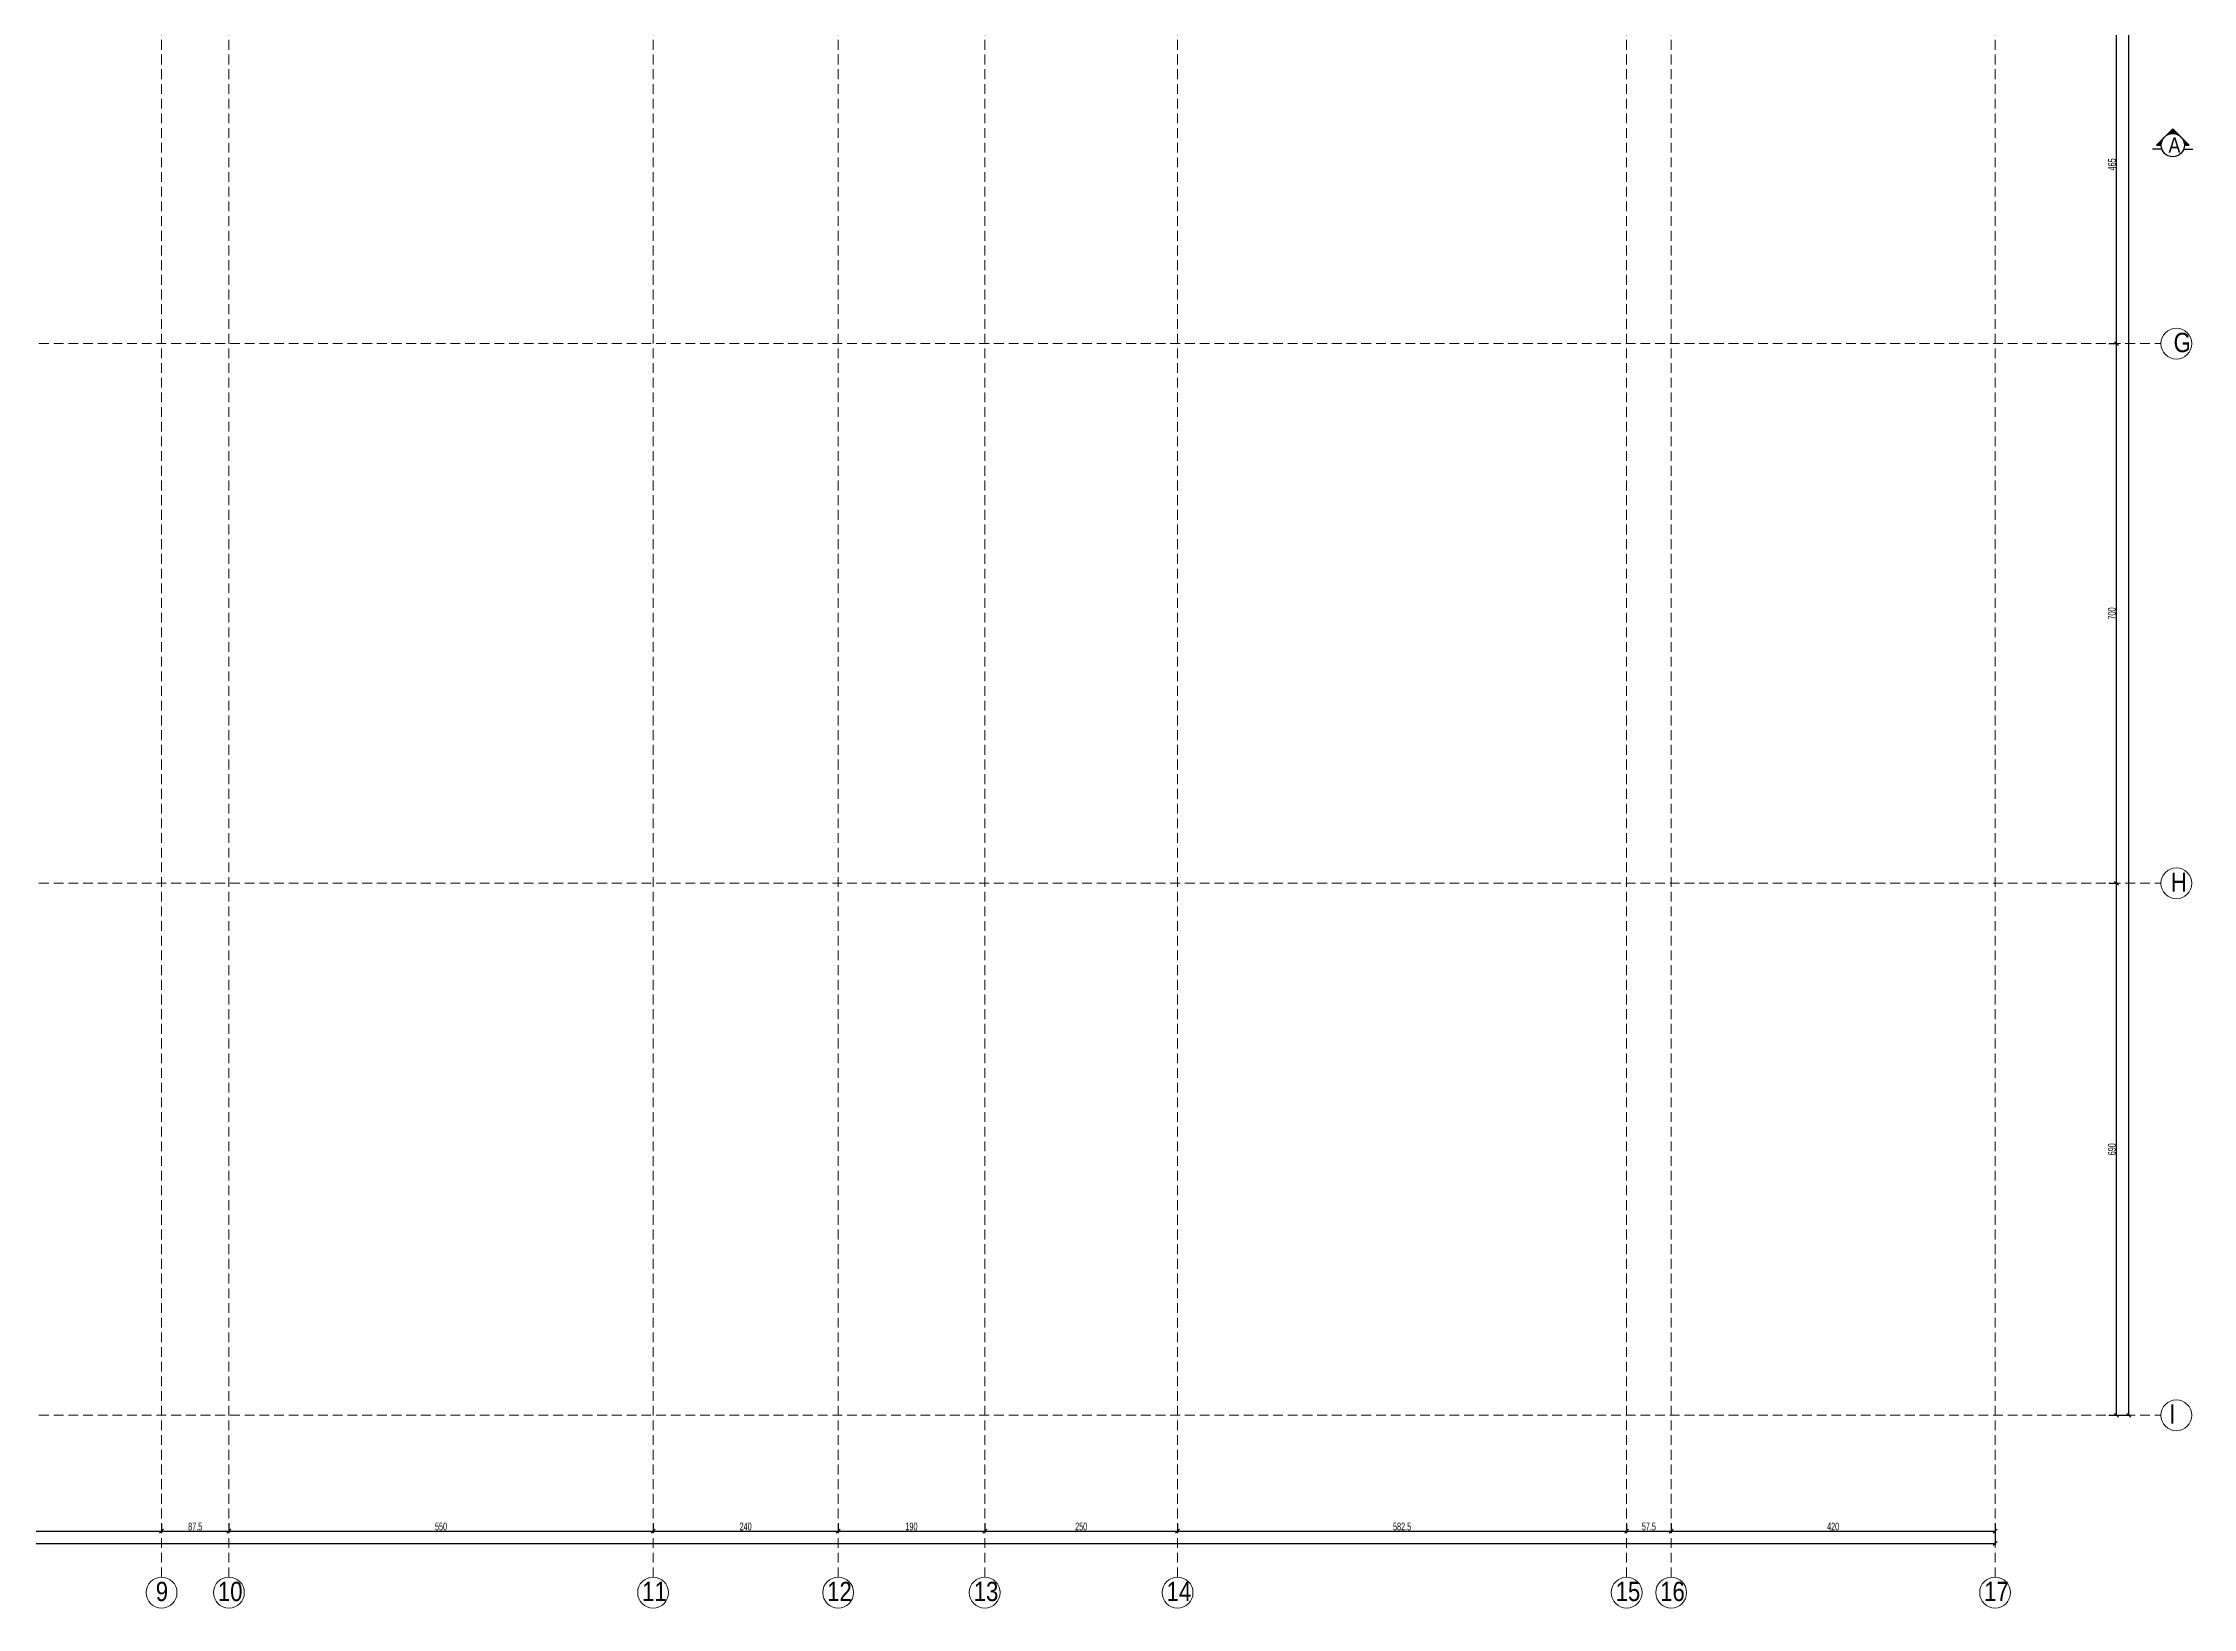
# Model space of a CAD drawing. Header units: millimetres. Extents: x 2018 to 8411, y 702 to 6024.
# Drawn here: x 5623 to 8411, y 702 to 2732 of the extents above; entities that cross this region are included whole.
import ezdxf

# ---------------------------------------------------------------- set-up
doc = ezdxf.new("R2010")
doc.units = ezdxf.units.MM
doc.linetypes.add('DASHED', pattern=[19.05, 12.7, -6.35])
for name, color, linetype, lineweight in [('AKS BALONU (BEYKENT)', 7, 'Continuous', 20), ('AKS CIZGISI (BEYKENT)', 252, 'DASHED', 20), ('AKS NO (BEYKENT)', 3, 'Continuous', 20), ('AKS OLCU (BEYKENT)', 200, 'Continuous', 20), ('KESIT (BEYKENT)', 151, 'Continuous', 25), ('KESIT ISMI (BEYKENT)', 6, 'Continuous', 20)]:
    doc.layers.add(name, color=color, linetype=linetype, lineweight=lineweight)
doc.styles.add('DSMOLC-50', font='bahnschrift light condensed', dxfattribs={"width": 0.75, "height": 10})
doc.styles.add('YAZI (BEYKENT)', font='')
doc.styles.get('YAZI (BEYKENT)').set_extended_font_data('Bahnschrift Light Condensed')
doc.dimstyles.new('DSMOLC-50', dxfattribs={"dimtxt": 10, "dimasz": 5, "dimexe": 2, "dimexo": 2, "dimgap": 1, "dimtad": 1, "dimdec": 1, "dimrnd": 0.5, "dimzin": 12, "dimdsep": 46, "dimtxsty": 'DSMOLC-50', "dimblk": 'OBLIQUE', "dimblk1": 'OBLIQUE', "dimblk2": 'OBLIQUE', "dimcen": 0, "dimclrt": 7, "dimadec": 0, "dimazin": 0, "dimtfac": 1, "dimtdec": 4, "dimtix": 1, "dimtmove": 2, "dimatfit": 3, "dimfxl": 1, "dimtzin": 0, "dimarcsym": 0})

# ---------------------------------------------------------------- blocks, each defined once
blk = doc.blocks.new('_Oblique')
at = {"color": 0, "linetype": 'ByBlock', "lineweight": -2}
blk.add_line((-0.5, -0.5), (0.5, 0.5), dxfattribs=at)
blk = doc.blocks.new('*D103')
at = {"layer": 'AKS OLCU (BEYKENT)', "color": 0, "lineweight": -2, "transparency": 16777216}
for p, q in [((8301.8, 1642.4), (8313.8, 1642.4)), ((8311.8, 952.4), (8311.8, 1642.4)), ((8301.8, 952.4), (8313.8, 952.4))]:
    blk.add_line(p, q, dxfattribs=at)
at = {"layer": 'DEFPOINTS', "color": 0, "transparency": 16777216}
for p in [(8299.8, 1642.4), (8311.8, 1642.4), (8299.8, 952.4)]:
    blk.add_point(p, dxfattribs=at)
at = {"layer": 'AKS OLCU (BEYKENT)', "color": 0, "lineweight": -2, "transparency": 16777216, "xscale": 5, "yscale": 5, "zscale": 5}
for p, rotation in [((8311.8, 1642.4), 90), ((8311.8, 952.4), 270)]:
    blk.add_blockref('_Oblique', p, dxfattribs=dict(at, rotation=rotation))
at = {"layer": 'AKS OLCU (BEYKENT)', "color": 7, "transparency": 16777216, "insert": (8305.7, 1297.4), "char_height": 10, "attachment_point": 5, "rotation": 90, "style": 'DSMOLC-50'}
blk.add_mtext('690', dxfattribs=at)
blk = doc.blocks.new('*D104')
at = {"layer": 'AKS OLCU (BEYKENT)', "color": 0, "lineweight": -2, "transparency": 16777216}
for p, q in [((8301.8, 2342.4), (8313.8, 2342.4)), ((8311.8, 1642.4), (8311.8, 2342.4)), ((8301.8, 1642.4), (8313.8, 1642.4))]:
    blk.add_line(p, q, dxfattribs=at)
at = {"layer": 'DEFPOINTS', "color": 0, "transparency": 16777216}
for p in [(8299.8, 2342.4), (8311.8, 2342.4), (8299.8, 1642.4)]:
    blk.add_point(p, dxfattribs=at)
at = {"layer": 'AKS OLCU (BEYKENT)', "color": 0, "lineweight": -2, "transparency": 16777216, "xscale": 5, "yscale": 5, "zscale": 5}
for p, rotation in [((8311.8, 2342.4), 90), ((8311.8, 1642.4), 270)]:
    blk.add_blockref('_Oblique', p, dxfattribs=dict(at, rotation=rotation))
at = {"layer": 'AKS OLCU (BEYKENT)', "color": 7, "transparency": 16777216, "insert": (8305.7, 1992.4), "char_height": 10, "attachment_point": 5, "rotation": 90, "style": 'DSMOLC-50'}
blk.add_mtext('700', dxfattribs=at)
blk = doc.blocks.new('*D105')
at = {"layer": 'AKS OLCU (BEYKENT)', "color": 0, "lineweight": -2, "transparency": 16777216}
for p, q in [((8301.8, 2807.4), (8313.8, 2807.4)), ((8311.8, 2342.4), (8311.8, 2807.4)), ((8301.8, 2342.4), (8313.8, 2342.4))]:
    blk.add_line(p, q, dxfattribs=at)
at = {"layer": 'DEFPOINTS', "color": 0, "transparency": 16777216}
for p in [(8299.8, 2807.4), (8311.8, 2807.4), (8299.8, 2342.4)]:
    blk.add_point(p, dxfattribs=at)
at = {"layer": 'AKS OLCU (BEYKENT)', "color": 0, "lineweight": -2, "transparency": 16777216, "xscale": 5, "yscale": 5, "zscale": 5}
for p, rotation in [((8311.8, 2807.4), 90), ((8311.8, 2342.4), 270)]:
    blk.add_blockref('_Oblique', p, dxfattribs=dict(at, rotation=rotation))
at = {"layer": 'AKS OLCU (BEYKENT)', "color": 7, "transparency": 16777216, "insert": (8305.8, 2574.9), "char_height": 10, "attachment_point": 5, "rotation": 90, "style": 'DSMOLC-50'}
blk.add_mtext('465', dxfattribs=at)
blk = doc.blocks.new('*D111')
at = {"layer": 'AKS OLCU (BEYKENT)', "color": 0, "lineweight": -2, "transparency": 16777216}
for p, q in [((8301.8, 5572.4), (8329.8, 5572.4)), ((8327.8, 952.4), (8327.8, 5572.4)), ((8301.8, 952.4), (8329.8, 952.4))]:
    blk.add_line(p, q, dxfattribs=at)
at = {"layer": 'DEFPOINTS', "color": 0, "transparency": 16777216}
for p in [(8299.8, 5572.4), (8327.8, 5572.4), (8299.8, 952.4)]:
    blk.add_point(p, dxfattribs=at)
at = {"layer": 'AKS OLCU (BEYKENT)', "color": 0, "lineweight": -2, "transparency": 16777216, "xscale": 5, "yscale": 5, "zscale": 5}
for p, rotation in [((8327.8, 5572.4), 90), ((8327.8, 952.4), 270)]:
    blk.add_blockref('_Oblique', p, dxfattribs=dict(at, rotation=rotation))
at = {"layer": 'AKS OLCU (BEYKENT)', "color": 7, "transparency": 16777216, "insert": (8321.7, 3262.4), "char_height": 10, "attachment_point": 5, "rotation": 90, "style": 'DSMOLC-50'}
blk.add_mtext('4620', dxfattribs=at)
blk = doc.blocks.new('*D119')
at = {"layer": 'AKS OLCU (BEYKENT)', "color": 0, "lineweight": -2, "transparency": 16777216}
for p, q in [((5293.3, 812), (5293.3, 800)), ((5777, 812), (5777, 800)), ((5293.3, 802), (5777, 802))]:
    blk.add_line(p, q, dxfattribs=at)
at = {"layer": 'DEFPOINTS', "color": 0, "transparency": 16777216}
for p in [(5293.3, 814), (5777, 814), (5777, 802)]:
    blk.add_point(p, dxfattribs=at)
at = {"layer": 'AKS OLCU (BEYKENT)', "color": 0, "lineweight": -2, "transparency": 16777216, "xscale": 5, "yscale": 5, "zscale": 5, "rotation": 180}
blk.add_blockref('_Oblique', (5293.3, 802), dxfattribs=at)
at = {"layer": 'AKS OLCU (BEYKENT)', "color": 0, "lineweight": -2, "transparency": 16777216, "xscale": 5, "yscale": 5, "zscale": 5}
blk.add_blockref('_Oblique', (5777, 802), dxfattribs=at)
at = {"layer": 'AKS OLCU (BEYKENT)', "color": 7, "transparency": 16777216, "insert": (5535.1, 808.1), "char_height": 10, "attachment_point": 5, "style": 'DSMOLC-50'}
blk.add_mtext('483.5', dxfattribs=at)
blk = doc.blocks.new('*D120')
at = {"layer": 'AKS OLCU (BEYKENT)', "color": 0, "lineweight": -2, "transparency": 16777216}
for p, q in [((5777, 812), (5777, 800)), ((5864.3, 812), (5864.3, 800)), ((5777, 802), (5864.3, 802))]:
    blk.add_line(p, q, dxfattribs=at)
at = {"layer": 'DEFPOINTS', "color": 0, "transparency": 16777216}
for p in [(5777, 814), (5864.3, 814), (5864.3, 802)]:
    blk.add_point(p, dxfattribs=at)
at = {"layer": 'AKS OLCU (BEYKENT)', "color": 0, "lineweight": -2, "transparency": 16777216, "xscale": 5, "yscale": 5, "zscale": 5, "rotation": 180}
blk.add_blockref('_Oblique', (5777, 802), dxfattribs=at)
at = {"layer": 'AKS OLCU (BEYKENT)', "color": 0, "lineweight": -2, "transparency": 16777216, "xscale": 5, "yscale": 5, "zscale": 5}
blk.add_blockref('_Oblique', (5864.3, 802), dxfattribs=at)
at = {"layer": 'AKS OLCU (BEYKENT)', "color": 7, "transparency": 16777216, "insert": (5820.6, 808.1), "char_height": 10, "attachment_point": 5, "style": 'DSMOLC-50'}
blk.add_mtext('87.5', dxfattribs=at)
blk = doc.blocks.new('*D121')
at = {"layer": 'AKS OLCU (BEYKENT)', "color": 0, "lineweight": -2, "transparency": 16777216}
for p, q in [((5864.3, 812), (5864.3, 800)), ((6414.3, 812), (6414.3, 800)), ((5864.3, 802), (6414.3, 802))]:
    blk.add_line(p, q, dxfattribs=at)
at = {"layer": 'DEFPOINTS', "color": 0, "transparency": 16777216}
for p in [(5864.3, 814), (6414.3, 814), (6414.3, 802)]:
    blk.add_point(p, dxfattribs=at)
at = {"layer": 'AKS OLCU (BEYKENT)', "color": 0, "lineweight": -2, "transparency": 16777216, "xscale": 5, "yscale": 5, "zscale": 5, "rotation": 180}
blk.add_blockref('_Oblique', (5864.3, 802), dxfattribs=at)
at = {"layer": 'AKS OLCU (BEYKENT)', "color": 0, "lineweight": -2, "transparency": 16777216, "xscale": 5, "yscale": 5, "zscale": 5}
blk.add_blockref('_Oblique', (6414.3, 802), dxfattribs=at)
at = {"layer": 'AKS OLCU (BEYKENT)', "color": 7, "transparency": 16777216, "insert": (6139.3, 808.1), "char_height": 10, "attachment_point": 5, "style": 'DSMOLC-50'}
blk.add_mtext('550', dxfattribs=at)
blk = doc.blocks.new('*D122')
at = {"layer": 'AKS OLCU (BEYKENT)', "color": 0, "lineweight": -2, "transparency": 16777216}
for p, q in [((6414.3, 812), (6414.3, 800)), ((6654.3, 812), (6654.3, 800)), ((6414.3, 802), (6654.3, 802))]:
    blk.add_line(p, q, dxfattribs=at)
at = {"layer": 'DEFPOINTS', "color": 0, "transparency": 16777216}
for p in [(6414.3, 814), (6654.3, 814), (6654.3, 802)]:
    blk.add_point(p, dxfattribs=at)
at = {"layer": 'AKS OLCU (BEYKENT)', "color": 0, "lineweight": -2, "transparency": 16777216, "xscale": 5, "yscale": 5, "zscale": 5, "rotation": 180}
blk.add_blockref('_Oblique', (6414.3, 802), dxfattribs=at)
at = {"layer": 'AKS OLCU (BEYKENT)', "color": 0, "lineweight": -2, "transparency": 16777216, "xscale": 5, "yscale": 5, "zscale": 5}
blk.add_blockref('_Oblique', (6654.3, 802), dxfattribs=at)
at = {"layer": 'AKS OLCU (BEYKENT)', "color": 7, "transparency": 16777216, "insert": (6534.3, 808.1), "char_height": 10, "attachment_point": 5, "style": 'DSMOLC-50'}
blk.add_mtext('240', dxfattribs=at)
blk = doc.blocks.new('*D123')
at = {"layer": 'AKS OLCU (BEYKENT)', "color": 0, "lineweight": -2, "transparency": 16777216}
for p, q in [((6654.3, 812), (6654.3, 800)), ((6844.3, 812), (6844.3, 800)), ((6654.3, 802), (6844.3, 802))]:
    blk.add_line(p, q, dxfattribs=at)
at = {"layer": 'DEFPOINTS', "color": 0, "transparency": 16777216}
for p in [(6654.3, 814), (6844.3, 814), (6844.3, 802)]:
    blk.add_point(p, dxfattribs=at)
at = {"layer": 'AKS OLCU (BEYKENT)', "color": 0, "lineweight": -2, "transparency": 16777216, "xscale": 5, "yscale": 5, "zscale": 5, "rotation": 180}
blk.add_blockref('_Oblique', (6654.3, 802), dxfattribs=at)
at = {"layer": 'AKS OLCU (BEYKENT)', "color": 0, "lineweight": -2, "transparency": 16777216, "xscale": 5, "yscale": 5, "zscale": 5}
blk.add_blockref('_Oblique', (6844.3, 802), dxfattribs=at)
at = {"layer": 'AKS OLCU (BEYKENT)', "color": 7, "transparency": 16777216, "insert": (6749.3, 808.1), "char_height": 10, "attachment_point": 5, "style": 'DSMOLC-50'}
blk.add_mtext('190', dxfattribs=at)
blk = doc.blocks.new('*D124')
at = {"layer": 'AKS OLCU (BEYKENT)', "color": 0, "lineweight": -2, "transparency": 16777216}
for p, q in [((6844.3, 812), (6844.3, 800)), ((7094.3, 812), (7094.3, 800)), ((6844.3, 802), (7094.3, 802))]:
    blk.add_line(p, q, dxfattribs=at)
at = {"layer": 'DEFPOINTS', "color": 0, "transparency": 16777216}
for p in [(6844.3, 814), (7094.3, 814), (7094.3, 802)]:
    blk.add_point(p, dxfattribs=at)
at = {"layer": 'AKS OLCU (BEYKENT)', "color": 0, "lineweight": -2, "transparency": 16777216, "xscale": 5, "yscale": 5, "zscale": 5, "rotation": 180}
blk.add_blockref('_Oblique', (6844.3, 802), dxfattribs=at)
at = {"layer": 'AKS OLCU (BEYKENT)', "color": 0, "lineweight": -2, "transparency": 16777216, "xscale": 5, "yscale": 5, "zscale": 5}
blk.add_blockref('_Oblique', (7094.3, 802), dxfattribs=at)
at = {"layer": 'AKS OLCU (BEYKENT)', "color": 7, "transparency": 16777216, "insert": (6969.3, 808.1), "char_height": 10, "attachment_point": 5, "style": 'DSMOLC-50'}
blk.add_mtext('250', dxfattribs=at)
blk = doc.blocks.new('*D125')
at = {"layer": 'AKS OLCU (BEYKENT)', "color": 0, "lineweight": -2, "transparency": 16777216}
for p, q in [((7094.3, 812), (7094.3, 800)), ((7676.6, 812), (7676.6, 800)), ((7094.3, 802), (7676.6, 802))]:
    blk.add_line(p, q, dxfattribs=at)
at = {"layer": 'DEFPOINTS', "color": 0, "transparency": 16777216}
for p in [(7094.3, 814), (7676.6, 814), (7676.6, 802)]:
    blk.add_point(p, dxfattribs=at)
at = {"layer": 'AKS OLCU (BEYKENT)', "color": 0, "lineweight": -2, "transparency": 16777216, "xscale": 5, "yscale": 5, "zscale": 5, "rotation": 180}
blk.add_blockref('_Oblique', (7094.3, 802), dxfattribs=at)
at = {"layer": 'AKS OLCU (BEYKENT)', "color": 0, "lineweight": -2, "transparency": 16777216, "xscale": 5, "yscale": 5, "zscale": 5}
blk.add_blockref('_Oblique', (7676.6, 802), dxfattribs=at)
at = {"layer": 'AKS OLCU (BEYKENT)', "color": 7, "transparency": 16777216, "insert": (7385.4, 808.1), "char_height": 10, "attachment_point": 5, "style": 'DSMOLC-50'}
blk.add_mtext('582.5', dxfattribs=at)
blk = doc.blocks.new('*D126')
at = {"layer": 'AKS OLCU (BEYKENT)', "color": 0, "lineweight": -2, "transparency": 16777216}
for p, q in [((7676.6, 812), (7676.6, 800)), ((7734.3, 812), (7734.3, 800)), ((7676.6, 802), (7734.3, 802))]:
    blk.add_line(p, q, dxfattribs=at)
at = {"layer": 'DEFPOINTS', "color": 0, "transparency": 16777216}
for p in [(7676.6, 814), (7734.3, 814), (7734.3, 802)]:
    blk.add_point(p, dxfattribs=at)
at = {"layer": 'AKS OLCU (BEYKENT)', "color": 0, "lineweight": -2, "transparency": 16777216, "xscale": 5, "yscale": 5, "zscale": 5, "rotation": 180}
blk.add_blockref('_Oblique', (7676.6, 802), dxfattribs=at)
at = {"layer": 'AKS OLCU (BEYKENT)', "color": 0, "lineweight": -2, "transparency": 16777216, "xscale": 5, "yscale": 5, "zscale": 5}
blk.add_blockref('_Oblique', (7734.3, 802), dxfattribs=at)
at = {"layer": 'AKS OLCU (BEYKENT)', "color": 7, "transparency": 16777216, "insert": (7705.4, 808.1), "char_height": 10, "attachment_point": 5, "style": 'DSMOLC-50'}
blk.add_mtext('57.5', dxfattribs=at)
blk = doc.blocks.new('*D127')
at = {"layer": 'AKS OLCU (BEYKENT)', "color": 0, "lineweight": -2, "transparency": 16777216}
for p, q in [((7734.3, 812), (7734.3, 800)), ((8154.3, 812), (8154.3, 800)), ((7734.3, 802), (8154.3, 802))]:
    blk.add_line(p, q, dxfattribs=at)
at = {"layer": 'DEFPOINTS', "color": 0, "transparency": 16777216}
for p in [(7734.3, 814), (8154.3, 814), (8154.3, 802)]:
    blk.add_point(p, dxfattribs=at)
at = {"layer": 'AKS OLCU (BEYKENT)', "color": 0, "lineweight": -2, "transparency": 16777216, "xscale": 5, "yscale": 5, "zscale": 5, "rotation": 180}
blk.add_blockref('_Oblique', (7734.3, 802), dxfattribs=at)
at = {"layer": 'AKS OLCU (BEYKENT)', "color": 0, "lineweight": -2, "transparency": 16777216, "xscale": 5, "yscale": 5, "zscale": 5}
blk.add_blockref('_Oblique', (8154.3, 802), dxfattribs=at)
at = {"layer": 'AKS OLCU (BEYKENT)', "color": 7, "transparency": 16777216, "insert": (7944.3, 808.1), "char_height": 10, "attachment_point": 5, "style": 'DSMOLC-50'}
blk.add_mtext('420', dxfattribs=at)
blk = doc.blocks.new('*D128')
at = {"layer": 'AKS OLCU (BEYKENT)', "color": 0, "lineweight": -2, "transparency": 16777216}
for p, q in [((2484.3, 812), (2484.3, 784)), ((8154.3, 812), (8154.3, 784)), ((2484.3, 786), (8154.3, 786))]:
    blk.add_line(p, q, dxfattribs=at)
at = {"layer": 'DEFPOINTS', "color": 0, "transparency": 16777216}
for p in [(2484.3, 814), (8154.3, 814), (8154.3, 786)]:
    blk.add_point(p, dxfattribs=at)
at = {"layer": 'AKS OLCU (BEYKENT)', "color": 0, "lineweight": -2, "transparency": 16777216, "xscale": 5, "yscale": 5, "zscale": 5, "rotation": 180}
blk.add_blockref('_Oblique', (2484.3, 786), dxfattribs=at)
at = {"layer": 'AKS OLCU (BEYKENT)', "color": 0, "lineweight": -2, "transparency": 16777216, "xscale": 5, "yscale": 5, "zscale": 5}
blk.add_blockref('_Oblique', (8154.3, 786), dxfattribs=at)
at = {"layer": 'AKS OLCU (BEYKENT)', "color": 7, "transparency": 16777216, "insert": (5319.3, 792.1), "char_height": 10, "attachment_point": 5, "style": 'DSMOLC-50'}
blk.add_mtext('5670', dxfattribs=at)

msp = doc.modelspace()

# ---------------------------------------------------------------- hatches: boundary and pattern name
at = {"layer": 'KESIT (BEYKENT)', "lineweight": -3}
h = msp.add_hatch(color=256, dxfattribs=at)
h.dxf.hatch_style = 1
h.paths.add_polyline_path([(8395.29, 2610.43), (8384.69, 2621.04), (8374.08, 2610.43, -0.1989124), (8384.69, 2614.83, -0.1989124)])
h = msp.add_hatch(color=256, dxfattribs=at)
h.dxf.hatch_style = 1
h.paths.add_polyline_path([(8369.69, 2599.83, -0.1989124), (8374.08, 2610.43), (8363.48, 2599.83)])
h = msp.add_hatch(color=256, dxfattribs=at)
h.dxf.hatch_style = 1
h.paths.add_polyline_path([(8405.9, 2599.83), (8395.29, 2610.43, -0.1989124), (8399.69, 2599.83)])

# ---------------------------------------------------------------- linework, layer by layer
at = {"layer": 'AKS BALONU (BEYKENT)'}
for centre in [(8389.3, 2342.41), (8389.3, 1642.41), (8389.3, 952.41), (5776.98, 722.41), (5864.3, 722.41), (6414.3, 722.41), (6654.3, 722.41), (6844.3, 722.41), (7094.3, 722.41), (7676.6, 722.41), (7734.3, 722.41), (8154.3, 722.41)]:
    msp.add_circle(centre, 20, dxfattribs=at)
at = {"layer": 'AKS CIZGISI (BEYKENT)'}
for p, q in [((5776.98, 742.41), (5776.98, 5772.41)), ((5864.3, 742.41), (5864.3, 5772.41)), ((6414.3, 742.41), (6414.3, 5772.41)), ((6654.3, 742.41), (6654.3, 5772.41)), ((6844.3, 742.41), (6844.3, 5772.41)), ((7094.3, 742.41), (7094.3, 5772.41)), ((7676.6, 742.41), (7676.6, 5772.41)), ((7734.3, 742.41), (7734.3, 5772.41)), ((8154.3, 742.41), (8154.3, 5772.41)), ((2284.3, 2342.41), (8369.3, 2342.41)), ((2284.3, 1642.41), (8369.3, 1642.41)), ((2284.3, 952.41), (8369.3, 952.41))]:
    msp.add_line(p, q, dxfattribs=at)
at = {"layer": 'KESIT (BEYKENT)', "lineweight": -3, "flags": 128}
for points in [[(8399.69, 2599.83), (8405.9, 2599.83), (8384.69, 2621.04), (8363.48, 2599.83), (8369.69, 2599.83)], [(8370.55, 2594.83), (8358.48, 2594.83)], [(8398.83, 2594.83), (8410.9, 2594.83)]]:
    msp.add_lwpolyline(points, dxfattribs=at)
at = {"layer": 'KESIT (BEYKENT)', "lineweight": -3}
msp.add_circle((8384.69, 2599.83), 15, dxfattribs=at)

# ---------------------------------------------------------------- texts
at = {"layer": 'AKS NO (BEYKENT)', "style": 'YAZI (BEYKENT)'}
for s, p in [('G', (8385.74, 2331.41)), ('H', (8382.33, 1631.41)), ('I', (8380.24, 941.41)), ('9', (5769.52, 711.41)), ('10', (5850.06, 711.41)), ('11', (6400.06, 711.41)), ('12', (6640.08, 711.41)), ('13', (6830.08, 711.41)), ('14', (7080.08, 711.41)), ('15', (7662.37, 711.41)), ('16', (7720.07, 711.41)), ('17', (8140.03, 711.41))]:
    msp.add_text(s, height=25, dxfattribs=at).set_placement(p)
at = {"layer": 'KESIT ISMI (BEYKENT)', "style": 'YAZI (BEYKENT)'}
msp.add_text('A', height=20, dxfattribs=at).set_placement((8379.23, 2589.95))

# ---------------------------------------------------------------- dimensions: what is measured, and where the dimension line sits
at = {"layer": 'AKS OLCU (BEYKENT)'}
for base, p1, p2, picture, middle in [((8327.82, 5572.41), (8299.82, 952.41), (8299.82, 5572.41), '*D111', (8321.72, 3262.41)), ((8311.82, 2807.41), (8299.82, 2342.41), (8299.82, 2807.41), '*D105', (8305.77, 2574.91)), ((8311.82, 2342.41), (8299.82, 1642.41), (8299.82, 2342.41), '*D104', (8305.72, 1992.41)), ((8311.82, 1642.41), (8299.82, 952.41), (8299.82, 1642.41), '*D103', (8305.72, 1297.41))]:
    dim = msp.add_linear_dim(base=base, p1=p1, p2=p2, angle=90, dimstyle='DSMOLC-50', dxfattribs=at)
    dim.commit()
    dim.dimension.update_dxf_attribs({"geometry": picture, "text_midpoint": middle})
for base, p1, p2, picture, middle in [((8154.3, 786.03), (2484.3, 814.03), (8154.3, 814.03), '*D128', (5319.3, 792.14)), ((5776.98, 802.03), (5293.28, 814.03), (5776.98, 814.03), '*D119', (5535.13, 808.14)), ((5864.3, 802.03), (5776.98, 814.03), (5864.3, 814.03), '*D120', (5820.64, 808.14)), ((6414.3, 802.03), (5864.3, 814.03), (6414.3, 814.03), '*D121', (6139.3, 808.14)), ((6654.3, 802.03), (6414.3, 814.03), (6654.3, 814.03), '*D122', (6534.3, 808.14)), ((6844.3, 802.03), (6654.3, 814.03), (6844.3, 814.03), '*D123', (6749.3, 808.14)), ((7094.3, 802.03), (6844.3, 814.03), (7094.3, 814.03), '*D124', (6969.3, 808.14)), ((7676.6, 802.03), (7094.3, 814.03), (7676.6, 814.03), '*D125', (7385.45, 808.14)), ((7734.3, 802.03), (7676.6, 814.03), (7734.3, 814.03), '*D126', (7705.45, 808.08)), ((8154.3, 802.03), (7734.3, 814.03), (8154.3, 814.03), '*D127', (7944.3, 808.14))]:
    dim = msp.add_linear_dim(base=base, p1=p1, p2=p2, dimstyle='DSMOLC-50', dxfattribs=at)
    dim.commit()
    dim.dimension.update_dxf_attribs({"geometry": picture, "text_midpoint": middle})

doc.saveas('drawing.dxf')
